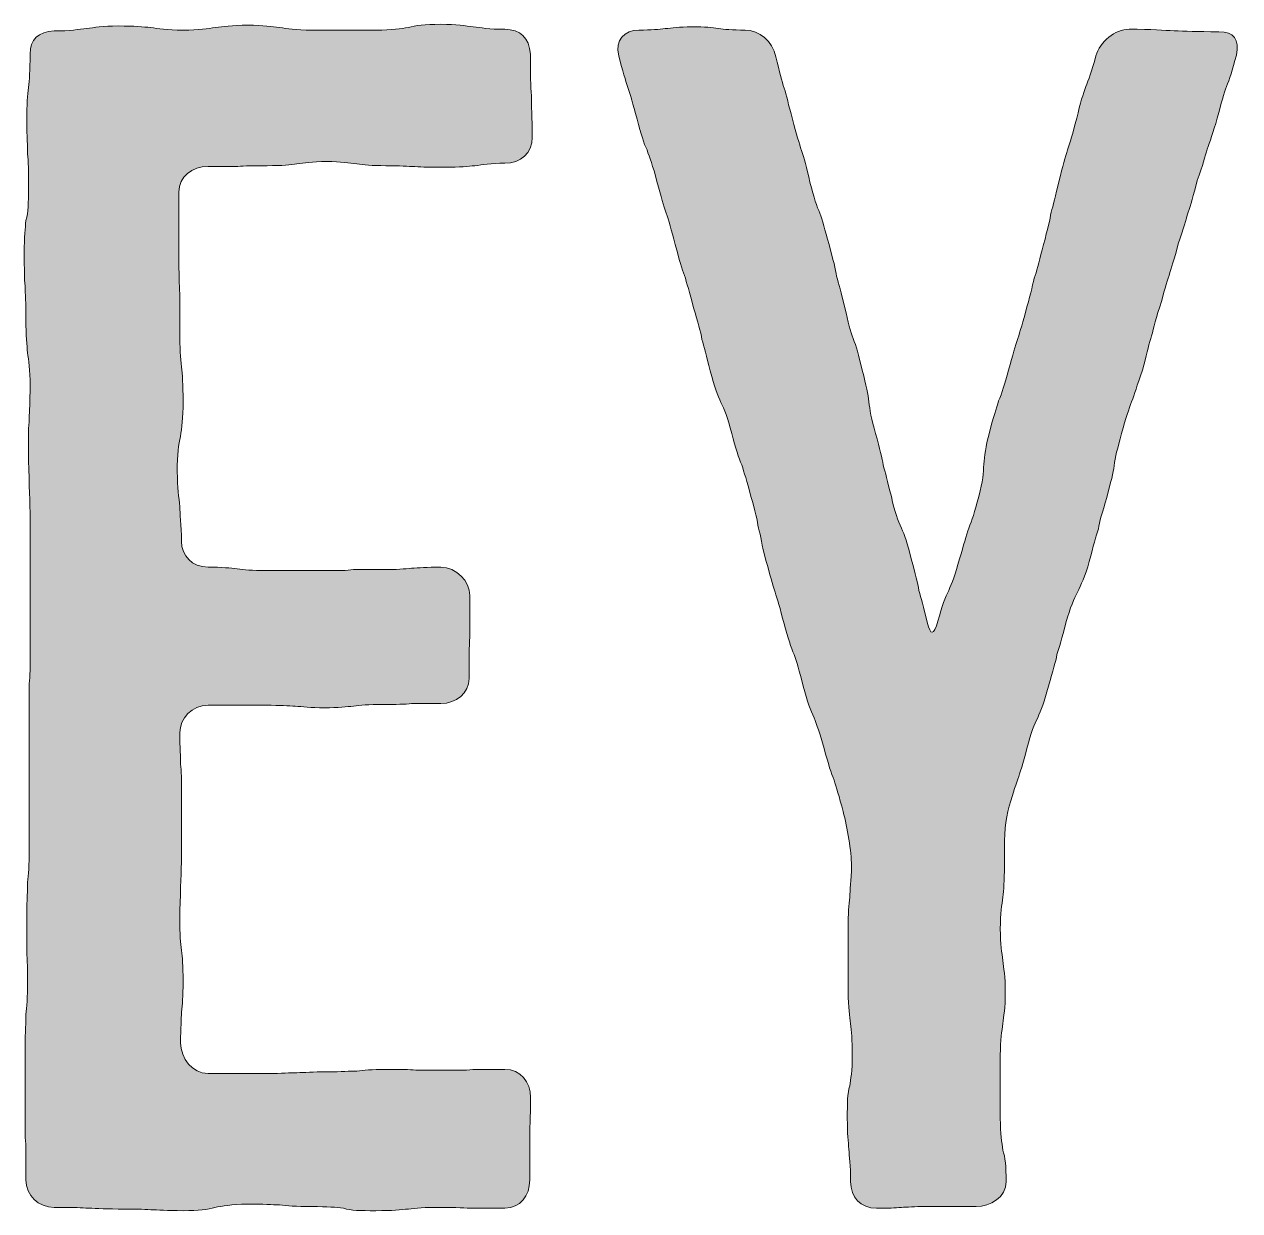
# Model space of a CAD drawing. Header units: inches. Extents: x 148 to 931, y -927 to -153.
# Drawn here: x 572 to 747.5, y -734.2 to -562.9 of the extents above; entities that cross this region are included whole.
import ezdxf

# ---------------------------------------------------------------- set-up
doc = ezdxf.new("R2010")
doc.units = ezdxf.units.IN
doc.header["$MEASUREMENT"] = 0
doc.layers.add('Layer 1', color=7, linetype='Continuous')

# ---------------------------------------------------------------- blocks, each defined once
blk = doc.blocks.new('block 3')
at = {"layer": 'Layer 1', "true_color": 0xffffff}
h = blk.add_hatch(color=7, dxfattribs=at)
h.dxf.hatch_style = 2
edge = h.paths.add_edge_path()
edge.add_spline(control_points=[(580.88, -733.85), (579.92, -733.73), (578.6, -733.73), (576.32, -733.73), (574.04, -733.73), (572.24, -732.05), (572.24, -729.77), (572.24, -729.77), (572.24, -725.09), (572.24, -725.09), (572.12, -723.77), (572.12, -722.69), (572.12, -720.29), (572.12, -720.29), (572.12, -715.49), (572.12, -715.49), (572.12, -715.49), (572.12, -710.69), (572.12, -710.69), (572.12, -708.29), (572.24, -706.97), (572.24, -705.89), (572.36, -704.81), (572.48, -703.49), (572.48, -701.09), (572.48, -698.68), (572.36, -697.61), (572.36, -696.28), (572.36, -696.28), (572.36, -691.6), (572.36, -691.6), (572.36, -689.2), (572.48, -687.88), (572.48, -686.8), (572.6, -685.72), (572.72, -684.4), (572.72, -682), (572.72, -682), (572.72, -677.2), (572.72, -677.2), (572.72, -677.2), (572.72, -672.4), (572.72, -672.4), (572.72, -672.4), (572.72, -667.6), (572.72, -667.6), (572.72, -667.6), (572.72, -662.92), (572.72, -662.92), (572.72, -662.92), (572.72, -658.12), (572.72, -658.12), (572.84, -657.04), (572.84, -655.72), (572.84, -653.32), (572.84, -653.32), (572.84, -648.52), (572.84, -648.52), (572.84, -648.52), (572.84, -643.72), (572.84, -643.72), (572.84, -643.72), (572.84, -639.04), (572.84, -639.04), (572.84, -639.04), (572.84, -634.23), (572.84, -634.23), (572.84, -631.83), (572.72, -630.51), (572.72, -629.43), (572.72, -628.35), (572.6, -627.03), (572.6, -624.63), (572.6, -622.23), (572.6, -621.15), (572.72, -619.83), (572.72, -618.75), (572.84, -617.55), (572.84, -615.15), (572.84, -612.75), (572.6, -611.43), (572.48, -610.35), (572.36, -609.27), (572.24, -607.95), (572.24, -605.55), (572.24, -603.15), (572.12, -601.83), (572.12, -600.75), (572, -599.67), (572, -598.35), (572, -595.95), (572, -593.55), (572.12, -592.35), (572.24, -591.27), (572.6, -589.95), (572.6, -588.87), (572.6, -586.46), (572.6, -584.06), (572.6, -582.74), (572.48, -581.66), (572.48, -580.58), (572.36, -579.26), (572.36, -576.86), (572.36, -574.46), (572.48, -573.14), (572.6, -572.06), (572.72, -570.98), (572.84, -569.66), (572.84, -567.26), (572.84, -565.1), (574.04, -564.02), (576.32, -563.9), (578.6, -563.9), (579.92, -563.66), (581, -563.54), (582.08, -563.42), (583.29, -563.18), (585.56, -563.18), (587.96, -563.18), (589.17, -563.3), (590.25, -563.42), (591.32, -563.54), (592.53, -563.78), (594.93, -563.78), (597.2, -563.78), (598.53, -563.54), (599.61, -563.42), (600.69, -563.3), (601.89, -563.06), (604.29, -563.06), (606.57, -563.06), (607.77, -563.3), (608.85, -563.42), (609.93, -563.54), (611.13, -563.78), (613.53, -563.78), (613.53, -563.78), (618.21, -563.78), (618.21, -563.78), (618.21, -563.78), (622.77, -563.78), (622.77, -563.78), (625.17, -563.78), (626.37, -563.54), (627.45, -563.42), (628.53, -563.06), (629.73, -562.94), (632.13, -562.94), (634.41, -562.94), (635.73, -563.18), (636.81, -563.3), (637.89, -563.42), (639.09, -563.66), (641.37, -563.66), (643.65, -563.66), (644.86, -564.86), (645.09, -567.26), (645.09, -570.26), (645.09, -571.82), (645.21, -573.26), (645.21, -574.7), (645.34, -576.26), (645.34, -579.26), (645.34, -581.54), (643.65, -582.99), (641.37, -582.99), (639.33, -582.99), (638.13, -583.23), (637.05, -583.35), (636.09, -583.47), (634.89, -583.58), (632.85, -583.58), (630.57, -583.58), (629.49, -583.58), (628.41, -583.47), (627.45, -583.47), (626.25, -583.35), (624.21, -583.35), (622.17, -583.35), (620.97, -583.23), (620.01, -583.1), (618.93, -582.99), (617.73, -582.74), (615.69, -582.74), (613.41, -582.74), (612.45, -582.99), (611.37, -583.1), (610.41, -583.23), (609.33, -583.35), (607.05, -583.35), (605.01, -583.35), (603.81, -583.35), (602.85, -583.47), (602.85, -583.47), (598.53, -583.47), (598.53, -583.47), (596.24, -583.47), (594.32, -584.91), (594.32, -587.19), (594.32, -587.19), (594.32, -592.23), (594.32, -592.23), (594.32, -592.23), (594.32, -597.27), (594.32, -597.27), (594.32, -599.67), (594.45, -600.99), (594.45, -602.31), (594.45, -602.31), (594.45, -607.35), (594.45, -607.35), (594.45, -609.75), (594.57, -611.07), (594.69, -612.39), (594.81, -613.47), (594.93, -614.91), (594.93, -617.43), (594.93, -619.83), (594.69, -621.15), (594.57, -622.47), (594.21, -623.55), (594.09, -624.99), (594.09, -627.51), (594.09, -629.91), (594.32, -631.23), (594.45, -632.55), (594.45, -633.63), (594.69, -635.08), (594.69, -637.6), (594.69, -639.63), (596.24, -641.31), (598.53, -641.31), (600.57, -641.31), (601.77, -641.44), (602.73, -641.56), (603.69, -641.67), (604.89, -641.8), (606.93, -641.8), (606.93, -641.8), (611.13, -641.8), (611.13, -641.8), (611.13, -641.8), (615.33, -641.8), (615.33, -641.8), (617.37, -641.8), (618.57, -641.8), (619.53, -641.67), (619.53, -641.67), (623.73, -641.67), (623.73, -641.67), (625.77, -641.67), (626.97, -641.56), (627.93, -641.44), (628.89, -641.44), (630.09, -641.31), (632.13, -641.31), (634.41, -641.31), (636.33, -643.36), (636.33, -645.4), (636.33, -645.4), (636.33, -651.4), (636.33, -651.4), (636.21, -652.84), (636.21, -654.4), (636.21, -657.4), (636.21, -659.44), (634.41, -661), (632.13, -661), (632.13, -661), (627.93, -661), (627.93, -661), (626.97, -661.12), (625.77, -661.12), (623.73, -661.12), (621.69, -661.12), (620.49, -661.24), (619.53, -661.36), (618.57, -661.48), (617.37, -661.6), (615.33, -661.6), (613.29, -661.6), (612.09, -661.48), (611.13, -661.36), (610.17, -661.36), (608.97, -661.24), (606.93, -661.24), (606.93, -661.24), (602.73, -661.24), (602.73, -661.24), (602.73, -661.24), (598.53, -661.24), (598.53, -661.24), (596.24, -661.24), (594.45, -663.16), (594.45, -665.2), (594.45, -667.48), (594.57, -668.68), (594.57, -669.76), (594.69, -670.72), (594.69, -671.92), (594.69, -674.2), (594.69, -674.2), (594.69, -678.64), (594.69, -678.64), (594.69, -678.64), (594.69, -683.2), (594.69, -683.2), (594.69, -685.48), (594.57, -686.56), (594.57, -687.64), (594.57, -688.72), (594.45, -689.81), (594.45, -692.08), (594.45, -694.36), (594.57, -695.57), (594.69, -696.65), (594.81, -697.61), (594.93, -698.8), (594.93, -701.09), (594.93, -703.37), (594.81, -704.45), (594.69, -705.53), (594.69, -706.6), (594.57, -707.69), (594.57, -709.97), (594.57, -712.25), (596.24, -714.41), (598.53, -714.41), (598.53, -714.41), (602.85, -714.41), (602.85, -714.41), (602.85, -714.41), (607.17, -714.41), (607.17, -714.41), (609.21, -714.41), (610.41, -714.29), (611.37, -714.29), (612.45, -714.29), (613.65, -714.17), (615.69, -714.17), (617.97, -714.17), (618.93, -714.05), (620.01, -714.05), (620.97, -713.93), (622.05, -713.81), (624.33, -713.81), (626.37, -713.81), (627.57, -713.81), (628.53, -713.93), (628.53, -713.93), (632.85, -713.93), (632.85, -713.93), (634.89, -713.93), (636.09, -713.93), (637.17, -713.81), (637.17, -713.81), (641.37, -713.81), (641.37, -713.81), (643.65, -713.81), (645.09, -715.61), (645.09, -717.89), (645.09, -720.89), (644.97, -722.45), (644.97, -723.89), (644.97, -723.89), (644.97, -729.77), (644.97, -729.77), (644.97, -732.05), (643.65, -733.85), (641.37, -733.85), (641.37, -733.85), (636.81, -733.85), (636.81, -733.85), (635.73, -733.85), (634.41, -733.73), (632.13, -733.73), (629.73, -733.73), (628.53, -733.85), (627.45, -733.97), (626.37, -734.09), (625.17, -734.21), (622.77, -734.21), (620.49, -734.21), (619.17, -734.21), (618.09, -733.85), (617.01, -733.73), (615.81, -733.61), (613.53, -733.61), (611.13, -733.61), (609.93, -733.49), (608.85, -733.37), (607.77, -733.37), (606.57, -733.25), (604.17, -733.25), (601.89, -733.25), (600.57, -733.61), (599.49, -733.73), (598.53, -734.09), (597.2, -734.21), (594.93, -734.21), (592.53, -734.21), (591.32, -734.09), (590.25, -734.09), (589.17, -733.97), (587.96, -733.97), (585.56, -733.97), (583.29, -733.97), (581.96, -733.85), (580.88, -733.85)], knot_values=[0, 0, 0, 0, 1, 1, 1, 2, 2, 2, 3, 3, 3, 4, 4, 4, 5, 5, 5, 6, 6, 6, 7, 7, 7, 8, 8, 8, 9, 9, 9, 10, 10, 10, 11, 11, 11, 12, 12, 12, 13, 13, 13, 14, 14, 14, 15, 15, 15, 16, 16, 16, 17, 17, 17, 18, 18, 18, 19, 19, 19, 20, 20, 20, 21, 21, 21, 22, 22, 22, 23, 23, 23, 24, 24, 24, 25, 25, 25, 26, 26, 26, 27, 27, 27, 28, 28, 28, 29, 29, 29, 30, 30, 30, 31, 31, 31, 32, 32, 32, 33, 33, 33, 34, 34, 34, 35, 35, 35, 36, 36, 36, 37, 37, 37, 38, 38, 38, 39, 39, 39, 40, 40, 40, 41, 41, 41, 42, 42, 42, 43, 43, 43, 44, 44, 44, 45, 45, 45, 46, 46, 46, 47, 47, 47, 48, 48, 48, 49, 49, 49, 50, 50, 50, 51, 51, 51, 52, 52, 52, 53, 53, 53, 54, 54, 54, 55, 55, 55, 56, 56, 56, 57, 57, 57, 58, 58, 58, 59, 59, 59, 60, 60, 60, 61, 61, 61, 62, 62, 62, 63, 63, 63, 64, 64, 64, 65, 65, 65, 66, 66, 66, 67, 67, 67, 68, 68, 68, 69, 69, 69, 70, 70, 70, 71, 71, 71, 72, 72, 72, 73, 73, 73, 74, 74, 74, 75, 75, 75, 76, 76, 76, 77, 77, 77, 78, 78, 78, 79, 79, 79, 80, 80, 80, 81, 81, 81, 82, 82, 82, 83, 83, 83, 84, 84, 84, 85, 85, 85, 86, 86, 86, 87, 87, 87, 88, 88, 88, 89, 89, 89, 90, 90, 90, 91, 91, 91, 92, 92, 92, 93, 93, 93, 94, 94, 94, 95, 95, 95, 96, 96, 96, 97, 97, 97, 98, 98, 98, 99, 99, 99, 100, 100, 100, 101, 101, 101, 102, 102, 102, 103, 103, 103, 104, 104, 104, 105, 105, 105, 106, 106, 106, 107, 107, 107, 108, 108, 108, 109, 109, 109, 110, 110, 110, 111, 111, 111, 112, 112, 112, 113, 113, 113, 114, 114, 114, 115, 115, 115, 116, 116, 116, 117, 117, 117, 118, 118, 118, 119, 119, 119, 120, 120, 120, 121, 121, 121, 122, 122, 122, 123, 123, 123, 124, 124, 124, 125, 125, 125, 126, 126, 126, 127, 127, 127, 128, 128, 128, 129, 129, 129, 130, 130, 130, 131, 131, 131, 132, 132, 132, 133, 133, 133, 134, 134, 134, 135, 135, 135, 136, 136, 136, 136], degree=3, periodic=1)
h = blk.add_hatch(color=7, dxfattribs=at)
h.dxf.hatch_style = 2
edge = h.paths.add_edge_path()
edge.add_spline(control_points=[(747, -567.38), (746.4, -569.66), (746.04, -570.86), (745.56, -571.94), (745.2, -572.9), (744.84, -574.22), (744.24, -576.51), (743.64, -578.55), (743.16, -579.99), (742.8, -580.95), (742.44, -582.02), (742.2, -583.23), (741.36, -585.5), (740.76, -587.79), (740.4, -588.99), (740.04, -590.07), (739.68, -591.15), (739.44, -592.35), (738.6, -594.63), (738, -596.91), (737.64, -598.11), (737.28, -599.19), (736.92, -600.27), (736.56, -601.47), (735.96, -603.75), (735.12, -606.03), (735, -607.23), (734.64, -608.31), (734.28, -609.39), (734.04, -610.83), (733.44, -612.87), (732.6, -615.15), (732.36, -616.35), (731.88, -617.43), (731.52, -618.51), (731.04, -619.71), (730.44, -621.99), (729.84, -624.27), (729.48, -625.35), (729.36, -626.67), (729.24, -627.75), (728.88, -628.95), (728.28, -631.23), (727.68, -633.51), (727.2, -634.71), (727.08, -635.79), (726.72, -636.87), (726.36, -638.19), (725.76, -640.48), (725.16, -642.76), (724.56, -643.84), (724.08, -644.92), (723.6, -645.88), (723, -647.07), (722.4, -649.36), (721.8, -651.64), (721.44, -652.84), (721.08, -653.92), (720.96, -655), (720.48, -656.2), (719.88, -658.48), (719.28, -660.76), (718.8, -661.96), (718.32, -663.04), (717.84, -664), (717.36, -665.2), (716.76, -667.48), (716.16, -669.76), (715.8, -670.96), (715.44, -671.92), (715.08, -673), (714.6, -674.32), (714, -676.6), (713.52, -678.52), (713.52, -681.16), (713.52, -683.44), (713.52, -683.44), (713.52, -684.4), (713.52, -684.4), (713.52, -686.68), (713.4, -687.88), (713.28, -688.96), (713.16, -690.04), (712.92, -691.24), (712.92, -693.52), (712.92, -695.8), (713.16, -697), (713.28, -698.09), (713.4, -699.17), (713.64, -700.37), (713.64, -702.64), (713.64, -705.05), (713.4, -706.13), (713.28, -707.21), (713.16, -708.29), (712.92, -709.49), (712.92, -711.77), (712.92, -711.77), (712.92, -716.33), (712.92, -716.33), (712.92, -716.33), (712.92, -720.89), (712.92, -720.89), (712.92, -723.17), (713.16, -724.37), (713.28, -725.45), (713.64, -726.53), (713.76, -727.73), (713.76, -730.01), (713.76, -732.29), (711.48, -733.61), (709.44, -733.61), (709.44, -733.61), (705.84, -733.61), (705.84, -733.61), (705.84, -733.61), (702.23, -733.61), (702.23, -733.61), (700.44, -733.61), (699.48, -733.73), (698.63, -733.73), (697.67, -733.85), (696.83, -733.85), (695.04, -733.85), (692.75, -733.85), (691.31, -732.29), (691.31, -730.01), (691.31, -727.61), (691.07, -726.41), (691.07, -725.33), (690.95, -724.25), (690.83, -723.17), (690.83, -720.89), (690.83, -718.61), (690.83, -717.29), (691.19, -716.21), (691.31, -715.25), (691.55, -714.05), (691.55, -711.77), (691.55, -709.49), (691.43, -708.29), (691.31, -707.21), (691.19, -706.13), (690.95, -704.93), (690.95, -702.64), (690.95, -702.64), (690.95, -698.09), (690.95, -698.09), (690.95, -698.09), (690.95, -693.52), (690.95, -693.52), (690.95, -691.24), (691.07, -690.04), (691.19, -688.96), (691.19, -687.88), (691.43, -686.68), (691.43, -684.4), (691.43, -682.36), (690.83, -678.88), (690.23, -676.6), (689.63, -674.32), (689.27, -673.12), (688.91, -672.04), (688.55, -671.08), (688.07, -669.76), (687.47, -667.48), (686.87, -665.2), (686.39, -664.12), (686.03, -663.04), (685.55, -661.96), (685.07, -660.76), (684.47, -658.48), (683.87, -656.2), (683.51, -655), (683.15, -653.92), (682.67, -652.96), (682.31, -651.52), (681.71, -649.48), (681.11, -647.2), (680.75, -645.88), (680.39, -644.92), (680.03, -643.84), (679.67, -642.4), (679.07, -640.35), (678.47, -638.08), (678.35, -636.75), (677.99, -635.67), (677.87, -634.59), (677.51, -633.16), (676.91, -631.11), (676.31, -628.83), (675.95, -627.63), (675.59, -626.55), (675.11, -625.47), (674.75, -624.27), (674.15, -621.99), (673.55, -619.71), (673.07, -618.51), (672.59, -617.55), (672.11, -616.47), (671.63, -615.27), (671.03, -612.99), (670.43, -610.71), (670.19, -609.51), (669.83, -608.43), (669.71, -607.35), (669.23, -605.91), (668.63, -603.87), (668.03, -601.59), (667.67, -600.27), (667.31, -599.19), (666.95, -598.23), (666.59, -597.03), (665.99, -594.75), (665.39, -592.47), (665.03, -591.27), (664.67, -590.19), (664.31, -589.11), (663.95, -587.91), (663.35, -585.62), (662.75, -583.35), (662.27, -582.14), (661.91, -581.06), (661.43, -580.1), (661.07, -578.9), (660.47, -576.62), (659.87, -574.34), (659.51, -573.14), (659.15, -572.06), (658.79, -570.98), (658.43, -569.78), (657.83, -567.5), (657.23, -565.22), (658.67, -563.78), (660.71, -563.78), (662.63, -563.78), (663.59, -563.66), (664.55, -563.54), (665.51, -563.54), (666.47, -563.3), (668.39, -563.3), (670.31, -563.3), (671.27, -563.42), (672.23, -563.54), (673.07, -563.66), (674.15, -563.78), (676.07, -563.78), (678.11, -563.78), (680.03, -565.34), (680.51, -567.62), (681.11, -569.9), (681.35, -571.1), (681.71, -572.18), (682.07, -573.14), (682.31, -574.59), (682.91, -576.62), (683.51, -578.9), (683.87, -580.1), (684.23, -581.18), (684.59, -582.27), (684.95, -583.47), (685.43, -585.75), (686.03, -588.03), (686.39, -589.23), (686.87, -590.19), (687.23, -591.27), (687.59, -592.47), (688.19, -594.75), (688.79, -597.03), (689.15, -598.23), (689.27, -599.31), (689.63, -600.39), (689.87, -601.59), (690.47, -603.87), (690.95, -605.91), (691.31, -607.35), (691.67, -608.31), (692.15, -609.39), (692.39, -610.59), (692.99, -612.87), (693.59, -615.15), (693.83, -616.35), (693.95, -617.43), (694.07, -618.51), (694.31, -619.95), (694.91, -621.99), (695.51, -624.27), (695.87, -625.59), (696, -626.55), (696.35, -627.63), (696.59, -628.83), (697.19, -631.11), (697.67, -633.39), (698.15, -634.59), (698.63, -635.67), (699.11, -636.64), (699.48, -637.83), (700.07, -640.11), (700.67, -642.4), (701.03, -643.59), (701.15, -644.68), (701.51, -645.76), (701.76, -646.96), (702.36, -649.24), (702.84, -651.28), (703.32, -651.16), (703.92, -649.12), (704.51, -646.84), (704.99, -645.64), (705.47, -644.68), (705.95, -643.59), (706.43, -642.4), (707.03, -640.11), (707.64, -638.08), (707.99, -636.75), (708.36, -635.67), (708.84, -634.59), (709.2, -633.39), (709.8, -631.11), (710.4, -628.83), (710.52, -627.75), (710.52, -626.43), (710.64, -625.35), (710.76, -623.91), (711.36, -621.87), (711.96, -619.59), (712.32, -618.39), (712.68, -617.31), (713.16, -616.23), (713.52, -614.91), (714.12, -612.87), (714.72, -610.59), (715.08, -609.39), (715.44, -608.31), (715.8, -607.23), (716.16, -606.03), (716.76, -603.75), (717.36, -601.71), (717.6, -600.27), (717.96, -599.19), (718.32, -598.23), (718.56, -596.79), (719.16, -594.75), (719.76, -592.47), (720.12, -591.15), (720.24, -590.07), (720.6, -589.11), (720.84, -587.79), (721.44, -585.5), (721.92, -583.47), (722.28, -582.02), (722.64, -581.06), (723, -579.99), (723.36, -578.78), (723.96, -576.51), (724.44, -574.22), (724.92, -573.02), (725.28, -571.94), (725.64, -570.98), (726.12, -569.78), (726.72, -567.5), (727.32, -565.46), (729.48, -563.66), (731.52, -563.66), (734.88, -563.66), (736.56, -563.78), (738, -563.9), (739.56, -563.9), (741.24, -564.02), (744.48, -564.02), (746.64, -564.02), (747.48, -565.1), (747, -567.38)], knot_values=[0, 0, 0, 0, 1, 1, 1, 2, 2, 2, 3, 3, 3, 4, 4, 4, 5, 5, 5, 6, 6, 6, 7, 7, 7, 8, 8, 8, 9, 9, 9, 10, 10, 10, 11, 11, 11, 12, 12, 12, 13, 13, 13, 14, 14, 14, 15, 15, 15, 16, 16, 16, 17, 17, 17, 18, 18, 18, 19, 19, 19, 20, 20, 20, 21, 21, 21, 22, 22, 22, 23, 23, 23, 24, 24, 24, 25, 25, 25, 26, 26, 26, 27, 27, 27, 28, 28, 28, 29, 29, 29, 30, 30, 30, 31, 31, 31, 32, 32, 32, 33, 33, 33, 34, 34, 34, 35, 35, 35, 36, 36, 36, 37, 37, 37, 38, 38, 38, 39, 39, 39, 40, 40, 40, 41, 41, 41, 42, 42, 42, 43, 43, 43, 44, 44, 44, 45, 45, 45, 46, 46, 46, 47, 47, 47, 48, 48, 48, 49, 49, 49, 50, 50, 50, 51, 51, 51, 52, 52, 52, 53, 53, 53, 54, 54, 54, 55, 55, 55, 56, 56, 56, 57, 57, 57, 58, 58, 58, 59, 59, 59, 60, 60, 60, 61, 61, 61, 62, 62, 62, 63, 63, 63, 64, 64, 64, 65, 65, 65, 66, 66, 66, 67, 67, 67, 68, 68, 68, 69, 69, 69, 70, 70, 70, 71, 71, 71, 72, 72, 72, 73, 73, 73, 74, 74, 74, 75, 75, 75, 76, 76, 76, 77, 77, 77, 78, 78, 78, 79, 79, 79, 80, 80, 80, 81, 81, 81, 82, 82, 82, 83, 83, 83, 84, 84, 84, 85, 85, 85, 86, 86, 86, 87, 87, 87, 88, 88, 88, 89, 89, 89, 90, 90, 90, 91, 91, 91, 92, 92, 92, 93, 93, 93, 94, 94, 94, 95, 95, 95, 96, 96, 96, 97, 97, 97, 98, 98, 98, 99, 99, 99, 100, 100, 100, 101, 101, 101, 102, 102, 102, 103, 103, 103, 104, 104, 104, 105, 105, 105, 106, 106, 106, 107, 107, 107, 108, 108, 108, 109, 109, 109, 110, 110, 110, 111, 111, 111, 112, 112, 112, 113, 113, 113, 114, 114, 114, 115, 115, 115, 116, 116, 116, 117, 117, 117, 118, 118, 118, 119, 119, 119, 120, 120, 120, 121, 121, 121, 122, 122, 122, 123, 123, 123, 124, 124, 124, 124], degree=3, periodic=1)
at = {"layer": 'Layer 1', "lineweight": 0}
for points, knots in [([(580.88, -733.85), (579.92, -733.73), (578.6, -733.73), (576.32, -733.73), (574.04, -733.73), (572.24, -732.05), (572.24, -729.77), (572.24, -729.77), (572.24, -725.09), (572.24, -725.09), (572.12, -723.77), (572.12, -722.69), (572.12, -720.29), (572.12, -720.29), (572.12, -715.49), (572.12, -715.49), (572.12, -715.49), (572.12, -710.69), (572.12, -710.69), (572.12, -708.29), (572.24, -706.97), (572.24, -705.89), (572.36, -704.81), (572.48, -703.49), (572.48, -701.09), (572.48, -698.68), (572.36, -697.61), (572.36, -696.28), (572.36, -696.28), (572.36, -691.6), (572.36, -691.6), (572.36, -689.2), (572.48, -687.88), (572.48, -686.8), (572.6, -685.72), (572.72, -684.4), (572.72, -682), (572.72, -682), (572.72, -677.2), (572.72, -677.2), (572.72, -677.2), (572.72, -672.4), (572.72, -672.4), (572.72, -672.4), (572.72, -667.6), (572.72, -667.6), (572.72, -667.6), (572.72, -662.92), (572.72, -662.92), (572.72, -662.92), (572.72, -658.12), (572.72, -658.12), (572.84, -657.04), (572.84, -655.72), (572.84, -653.32), (572.84, -653.32), (572.84, -648.52), (572.84, -648.52), (572.84, -648.52), (572.84, -643.72), (572.84, -643.72), (572.84, -643.72), (572.84, -639.04), (572.84, -639.04), (572.84, -639.04), (572.84, -634.23), (572.84, -634.23), (572.84, -631.83), (572.72, -630.51), (572.72, -629.43), (572.72, -628.35), (572.6, -627.03), (572.6, -624.63), (572.6, -622.23), (572.6, -621.15), (572.72, -619.83), (572.72, -618.75), (572.84, -617.55), (572.84, -615.15), (572.84, -612.75), (572.6, -611.43), (572.48, -610.35), (572.36, -609.27), (572.24, -607.95), (572.24, -605.55), (572.24, -603.15), (572.12, -601.83), (572.12, -600.75), (572, -599.67), (572, -598.35), (572, -595.95), (572, -593.55), (572.12, -592.35), (572.24, -591.27), (572.6, -589.95), (572.6, -588.87), (572.6, -586.46), (572.6, -584.06), (572.6, -582.74), (572.48, -581.66), (572.48, -580.58), (572.36, -579.26), (572.36, -576.86), (572.36, -574.46), (572.48, -573.14), (572.6, -572.06), (572.72, -570.98), (572.84, -569.66), (572.84, -567.26), (572.84, -565.1), (574.04, -564.02), (576.32, -563.9), (578.6, -563.9), (579.92, -563.66), (581, -563.54), (582.08, -563.42), (583.29, -563.18), (585.56, -563.18), (587.96, -563.18), (589.17, -563.3), (590.25, -563.42), (591.32, -563.54), (592.53, -563.78), (594.93, -563.78), (597.2, -563.78), (598.53, -563.54), (599.61, -563.42), (600.69, -563.3), (601.89, -563.06), (604.29, -563.06), (606.57, -563.06), (607.77, -563.3), (608.85, -563.42), (609.93, -563.54), (611.13, -563.78), (613.53, -563.78), (613.53, -563.78), (618.21, -563.78), (618.21, -563.78), (618.21, -563.78), (622.77, -563.78), (622.77, -563.78), (625.17, -563.78), (626.37, -563.54), (627.45, -563.42), (628.53, -563.06), (629.73, -562.94), (632.13, -562.94), (634.41, -562.94), (635.73, -563.18), (636.81, -563.3), (637.89, -563.42), (639.09, -563.66), (641.37, -563.66), (643.65, -563.66), (644.86, -564.86), (645.09, -567.26), (645.09, -570.26), (645.09, -571.82), (645.21, -573.26), (645.21, -574.7), (645.34, -576.26), (645.34, -579.26), (645.34, -581.54), (643.65, -582.99), (641.37, -582.99), (639.33, -582.99), (638.13, -583.23), (637.05, -583.35), (636.09, -583.47), (634.89, -583.58), (632.85, -583.58), (630.57, -583.58), (629.49, -583.58), (628.41, -583.47), (627.45, -583.47), (626.25, -583.35), (624.21, -583.35), (622.17, -583.35), (620.97, -583.23), (620.01, -583.1), (618.93, -582.99), (617.73, -582.74), (615.69, -582.74), (613.41, -582.74), (612.45, -582.99), (611.37, -583.1), (610.41, -583.23), (609.33, -583.35), (607.05, -583.35), (605.01, -583.35), (603.81, -583.35), (602.85, -583.47), (602.85, -583.47), (598.53, -583.47), (598.53, -583.47), (596.24, -583.47), (594.32, -584.91), (594.32, -587.19), (594.32, -587.19), (594.32, -592.23), (594.32, -592.23), (594.32, -592.23), (594.32, -597.27), (594.32, -597.27), (594.32, -599.67), (594.45, -600.99), (594.45, -602.31), (594.45, -602.31), (594.45, -607.35), (594.45, -607.35), (594.45, -609.75), (594.57, -611.07), (594.69, -612.39), (594.81, -613.47), (594.93, -614.91), (594.93, -617.43), (594.93, -619.83), (594.69, -621.15), (594.57, -622.47), (594.21, -623.55), (594.09, -624.99), (594.09, -627.51), (594.09, -629.91), (594.32, -631.23), (594.45, -632.55), (594.45, -633.63), (594.69, -635.08), (594.69, -637.6), (594.69, -639.63), (596.24, -641.31), (598.53, -641.31), (600.57, -641.31), (601.77, -641.44), (602.73, -641.56), (603.69, -641.67), (604.89, -641.8), (606.93, -641.8), (606.93, -641.8), (611.13, -641.8), (611.13, -641.8), (611.13, -641.8), (615.33, -641.8), (615.33, -641.8), (617.37, -641.8), (618.57, -641.8), (619.53, -641.67), (619.53, -641.67), (623.73, -641.67), (623.73, -641.67), (625.77, -641.67), (626.97, -641.56), (627.93, -641.44), (628.89, -641.44), (630.09, -641.31), (632.13, -641.31), (634.41, -641.31), (636.33, -643.36), (636.33, -645.4), (636.33, -645.4), (636.33, -651.4), (636.33, -651.4), (636.21, -652.84), (636.21, -654.4), (636.21, -657.4), (636.21, -659.44), (634.41, -661), (632.13, -661), (632.13, -661), (627.93, -661), (627.93, -661), (626.97, -661.12), (625.77, -661.12), (623.73, -661.12), (621.69, -661.12), (620.49, -661.24), (619.53, -661.36), (618.57, -661.48), (617.37, -661.6), (615.33, -661.6), (613.29, -661.6), (612.09, -661.48), (611.13, -661.36), (610.17, -661.36), (608.97, -661.24), (606.93, -661.24), (606.93, -661.24), (602.73, -661.24), (602.73, -661.24), (602.73, -661.24), (598.53, -661.24), (598.53, -661.24), (596.24, -661.24), (594.45, -663.16), (594.45, -665.2), (594.45, -667.48), (594.57, -668.68), (594.57, -669.76), (594.69, -670.72), (594.69, -671.92), (594.69, -674.2), (594.69, -674.2), (594.69, -678.64), (594.69, -678.64), (594.69, -678.64), (594.69, -683.2), (594.69, -683.2), (594.69, -685.48), (594.57, -686.56), (594.57, -687.64), (594.57, -688.72), (594.45, -689.81), (594.45, -692.08), (594.45, -694.36), (594.57, -695.57), (594.69, -696.65), (594.81, -697.61), (594.93, -698.8), (594.93, -701.09), (594.93, -703.37), (594.81, -704.45), (594.69, -705.53), (594.69, -706.6), (594.57, -707.69), (594.57, -709.97), (594.57, -712.25), (596.24, -714.41), (598.53, -714.41), (598.53, -714.41), (602.85, -714.41), (602.85, -714.41), (602.85, -714.41), (607.17, -714.41), (607.17, -714.41), (609.21, -714.41), (610.41, -714.29), (611.37, -714.29), (612.45, -714.29), (613.65, -714.17), (615.69, -714.17), (617.97, -714.17), (618.93, -714.05), (620.01, -714.05), (620.97, -713.93), (622.05, -713.81), (624.33, -713.81), (626.37, -713.81), (627.57, -713.81), (628.53, -713.93), (628.53, -713.93), (632.85, -713.93), (632.85, -713.93), (634.89, -713.93), (636.09, -713.93), (637.17, -713.81), (637.17, -713.81), (641.37, -713.81), (641.37, -713.81), (643.65, -713.81), (645.09, -715.61), (645.09, -717.89), (645.09, -720.89), (644.97, -722.45), (644.97, -723.89), (644.97, -723.89), (644.97, -729.77), (644.97, -729.77), (644.97, -732.05), (643.65, -733.85), (641.37, -733.85), (641.37, -733.85), (636.81, -733.85), (636.81, -733.85), (635.73, -733.85), (634.41, -733.73), (632.13, -733.73), (629.73, -733.73), (628.53, -733.85), (627.45, -733.97), (626.37, -734.09), (625.17, -734.21), (622.77, -734.21), (620.49, -734.21), (619.17, -734.21), (618.09, -733.85), (617.01, -733.73), (615.81, -733.61), (613.53, -733.61), (611.13, -733.61), (609.93, -733.49), (608.85, -733.37), (607.77, -733.37), (606.57, -733.25), (604.17, -733.25), (601.89, -733.25), (600.57, -733.61), (599.49, -733.73), (598.53, -734.09), (597.2, -734.21), (594.93, -734.21), (592.53, -734.21), (591.32, -734.09), (590.25, -734.09), (589.17, -733.97), (587.96, -733.97), (585.56, -733.97), (583.29, -733.97), (581.96, -733.85), (580.88, -733.85)], [0, 0, 0, 0, 1, 1, 1, 2, 2, 2, 3, 3, 3, 4, 4, 4, 5, 5, 5, 6, 6, 6, 7, 7, 7, 8, 8, 8, 9, 9, 9, 10, 10, 10, 11, 11, 11, 12, 12, 12, 13, 13, 13, 14, 14, 14, 15, 15, 15, 16, 16, 16, 17, 17, 17, 18, 18, 18, 19, 19, 19, 20, 20, 20, 21, 21, 21, 22, 22, 22, 23, 23, 23, 24, 24, 24, 25, 25, 25, 26, 26, 26, 27, 27, 27, 28, 28, 28, 29, 29, 29, 30, 30, 30, 31, 31, 31, 32, 32, 32, 33, 33, 33, 34, 34, 34, 35, 35, 35, 36, 36, 36, 37, 37, 37, 38, 38, 38, 39, 39, 39, 40, 40, 40, 41, 41, 41, 42, 42, 42, 43, 43, 43, 44, 44, 44, 45, 45, 45, 46, 46, 46, 47, 47, 47, 48, 48, 48, 49, 49, 49, 50, 50, 50, 51, 51, 51, 52, 52, 52, 53, 53, 53, 54, 54, 54, 55, 55, 55, 56, 56, 56, 57, 57, 57, 58, 58, 58, 59, 59, 59, 60, 60, 60, 61, 61, 61, 62, 62, 62, 63, 63, 63, 64, 64, 64, 65, 65, 65, 66, 66, 66, 67, 67, 67, 68, 68, 68, 69, 69, 69, 70, 70, 70, 71, 71, 71, 72, 72, 72, 73, 73, 73, 74, 74, 74, 75, 75, 75, 76, 76, 76, 77, 77, 77, 78, 78, 78, 79, 79, 79, 80, 80, 80, 81, 81, 81, 82, 82, 82, 83, 83, 83, 84, 84, 84, 85, 85, 85, 86, 86, 86, 87, 87, 87, 88, 88, 88, 89, 89, 89, 90, 90, 90, 91, 91, 91, 92, 92, 92, 93, 93, 93, 94, 94, 94, 95, 95, 95, 96, 96, 96, 97, 97, 97, 98, 98, 98, 99, 99, 99, 100, 100, 100, 101, 101, 101, 102, 102, 102, 103, 103, 103, 104, 104, 104, 105, 105, 105, 106, 106, 106, 107, 107, 107, 108, 108, 108, 109, 109, 109, 110, 110, 110, 111, 111, 111, 112, 112, 112, 113, 113, 113, 114, 114, 114, 115, 115, 115, 116, 116, 116, 117, 117, 117, 118, 118, 118, 119, 119, 119, 120, 120, 120, 121, 121, 121, 122, 122, 122, 123, 123, 123, 124, 124, 124, 125, 125, 125, 126, 126, 126, 127, 127, 127, 128, 128, 128, 129, 129, 129, 130, 130, 130, 131, 131, 131, 132, 132, 132, 133, 133, 133, 134, 134, 134, 135, 135, 135, 136, 136, 136, 136]), ([(747, -567.38), (746.4, -569.66), (746.04, -570.86), (745.56, -571.94), (745.2, -572.9), (744.84, -574.22), (744.24, -576.51), (743.64, -578.55), (743.16, -579.99), (742.8, -580.95), (742.44, -582.02), (742.2, -583.23), (741.36, -585.5), (740.76, -587.79), (740.4, -588.99), (740.04, -590.07), (739.68, -591.15), (739.44, -592.35), (738.6, -594.63), (738, -596.91), (737.64, -598.11), (737.28, -599.19), (736.92, -600.27), (736.56, -601.47), (735.96, -603.75), (735.12, -606.03), (735, -607.23), (734.64, -608.31), (734.28, -609.39), (734.04, -610.83), (733.44, -612.87), (732.6, -615.15), (732.36, -616.35), (731.88, -617.43), (731.52, -618.51), (731.04, -619.71), (730.44, -621.99), (729.84, -624.27), (729.48, -625.35), (729.36, -626.67), (729.24, -627.75), (728.88, -628.95), (728.28, -631.23), (727.68, -633.51), (727.2, -634.71), (727.08, -635.79), (726.72, -636.87), (726.36, -638.19), (725.76, -640.48), (725.16, -642.76), (724.56, -643.84), (724.08, -644.92), (723.6, -645.88), (723, -647.07), (722.4, -649.36), (721.8, -651.64), (721.44, -652.84), (721.08, -653.92), (720.96, -655), (720.48, -656.2), (719.88, -658.48), (719.28, -660.76), (718.8, -661.96), (718.32, -663.04), (717.84, -664), (717.36, -665.2), (716.76, -667.48), (716.16, -669.76), (715.8, -670.96), (715.44, -671.92), (715.08, -673), (714.6, -674.32), (714, -676.6), (713.52, -678.52), (713.52, -681.16), (713.52, -683.44), (713.52, -683.44), (713.52, -684.4), (713.52, -684.4), (713.52, -686.68), (713.4, -687.88), (713.28, -688.96), (713.16, -690.04), (712.92, -691.24), (712.92, -693.52), (712.92, -695.8), (713.16, -697), (713.28, -698.09), (713.4, -699.17), (713.64, -700.37), (713.64, -702.64), (713.64, -705.05), (713.4, -706.13), (713.28, -707.21), (713.16, -708.29), (712.92, -709.49), (712.92, -711.77), (712.92, -711.77), (712.92, -716.33), (712.92, -716.33), (712.92, -716.33), (712.92, -720.89), (712.92, -720.89), (712.92, -723.17), (713.16, -724.37), (713.28, -725.45), (713.64, -726.53), (713.76, -727.73), (713.76, -730.01), (713.76, -732.29), (711.48, -733.61), (709.44, -733.61), (709.44, -733.61), (705.84, -733.61), (705.84, -733.61), (705.84, -733.61), (702.23, -733.61), (702.23, -733.61), (700.44, -733.61), (699.48, -733.73), (698.63, -733.73), (697.67, -733.85), (696.83, -733.85), (695.04, -733.85), (692.75, -733.85), (691.31, -732.29), (691.31, -730.01), (691.31, -727.61), (691.07, -726.41), (691.07, -725.33), (690.95, -724.25), (690.83, -723.17), (690.83, -720.89), (690.83, -718.61), (690.83, -717.29), (691.19, -716.21), (691.31, -715.25), (691.55, -714.05), (691.55, -711.77), (691.55, -709.49), (691.43, -708.29), (691.31, -707.21), (691.19, -706.13), (690.95, -704.93), (690.95, -702.64), (690.95, -702.64), (690.95, -698.09), (690.95, -698.09), (690.95, -698.09), (690.95, -693.52), (690.95, -693.52), (690.95, -691.24), (691.07, -690.04), (691.19, -688.96), (691.19, -687.88), (691.43, -686.68), (691.43, -684.4), (691.43, -682.36), (690.83, -678.88), (690.23, -676.6), (689.63, -674.32), (689.27, -673.12), (688.91, -672.04), (688.55, -671.08), (688.07, -669.76), (687.47, -667.48), (686.87, -665.2), (686.39, -664.12), (686.03, -663.04), (685.55, -661.96), (685.07, -660.76), (684.47, -658.48), (683.87, -656.2), (683.51, -655), (683.15, -653.92), (682.67, -652.96), (682.31, -651.52), (681.71, -649.48), (681.11, -647.2), (680.75, -645.88), (680.39, -644.92), (680.03, -643.84), (679.67, -642.4), (679.07, -640.35), (678.47, -638.08), (678.35, -636.75), (677.99, -635.67), (677.87, -634.59), (677.51, -633.16), (676.91, -631.11), (676.31, -628.83), (675.95, -627.63), (675.59, -626.55), (675.11, -625.47), (674.75, -624.27), (674.15, -621.99), (673.55, -619.71), (673.07, -618.51), (672.59, -617.55), (672.11, -616.47), (671.63, -615.27), (671.03, -612.99), (670.43, -610.71), (670.19, -609.51), (669.83, -608.43), (669.71, -607.35), (669.23, -605.91), (668.63, -603.87), (668.03, -601.59), (667.67, -600.27), (667.31, -599.19), (666.95, -598.23), (666.59, -597.03), (665.99, -594.75), (665.39, -592.47), (665.03, -591.27), (664.67, -590.19), (664.31, -589.11), (663.95, -587.91), (663.35, -585.62), (662.75, -583.35), (662.27, -582.14), (661.91, -581.06), (661.43, -580.1), (661.07, -578.9), (660.47, -576.62), (659.87, -574.34), (659.51, -573.14), (659.15, -572.06), (658.79, -570.98), (658.43, -569.78), (657.83, -567.5), (657.23, -565.22), (658.67, -563.78), (660.71, -563.78), (662.63, -563.78), (663.59, -563.66), (664.55, -563.54), (665.51, -563.54), (666.47, -563.3), (668.39, -563.3), (670.31, -563.3), (671.27, -563.42), (672.23, -563.54), (673.07, -563.66), (674.15, -563.78), (676.07, -563.78), (678.11, -563.78), (680.03, -565.34), (680.51, -567.62), (681.11, -569.9), (681.35, -571.1), (681.71, -572.18), (682.07, -573.14), (682.31, -574.59), (682.91, -576.62), (683.51, -578.9), (683.87, -580.1), (684.23, -581.18), (684.59, -582.27), (684.95, -583.47), (685.43, -585.75), (686.03, -588.03), (686.39, -589.23), (686.87, -590.19), (687.23, -591.27), (687.59, -592.47), (688.19, -594.75), (688.79, -597.03), (689.15, -598.23), (689.27, -599.31), (689.63, -600.39), (689.87, -601.59), (690.47, -603.87), (690.95, -605.91), (691.31, -607.35), (691.67, -608.31), (692.15, -609.39), (692.39, -610.59), (692.99, -612.87), (693.59, -615.15), (693.83, -616.35), (693.95, -617.43), (694.07, -618.51), (694.31, -619.95), (694.91, -621.99), (695.51, -624.27), (695.87, -625.59), (696, -626.55), (696.35, -627.63), (696.59, -628.83), (697.19, -631.11), (697.67, -633.39), (698.15, -634.59), (698.63, -635.67), (699.11, -636.64), (699.48, -637.83), (700.07, -640.11), (700.67, -642.4), (701.03, -643.59), (701.15, -644.68), (701.51, -645.76), (701.76, -646.96), (702.36, -649.24), (702.84, -651.28), (703.32, -651.16), (703.92, -649.12), (704.51, -646.84), (704.99, -645.64), (705.47, -644.68), (705.95, -643.59), (706.43, -642.4), (707.03, -640.11), (707.64, -638.08), (707.99, -636.75), (708.36, -635.67), (708.84, -634.59), (709.2, -633.39), (709.8, -631.11), (710.4, -628.83), (710.52, -627.75), (710.52, -626.43), (710.64, -625.35), (710.76, -623.91), (711.36, -621.87), (711.96, -619.59), (712.32, -618.39), (712.68, -617.31), (713.16, -616.23), (713.52, -614.91), (714.12, -612.87), (714.72, -610.59), (715.08, -609.39), (715.44, -608.31), (715.8, -607.23), (716.16, -606.03), (716.76, -603.75), (717.36, -601.71), (717.6, -600.27), (717.96, -599.19), (718.32, -598.23), (718.56, -596.79), (719.16, -594.75), (719.76, -592.47), (720.12, -591.15), (720.24, -590.07), (720.6, -589.11), (720.84, -587.79), (721.44, -585.5), (721.92, -583.47), (722.28, -582.02), (722.64, -581.06), (723, -579.99), (723.36, -578.78), (723.96, -576.51), (724.44, -574.22), (724.92, -573.02), (725.28, -571.94), (725.64, -570.98), (726.12, -569.78), (726.72, -567.5), (727.32, -565.46), (729.48, -563.66), (731.52, -563.66), (734.88, -563.66), (736.56, -563.78), (738, -563.9), (739.56, -563.9), (741.24, -564.02), (744.48, -564.02), (746.64, -564.02), (747.48, -565.1), (747, -567.38)], [0, 0, 0, 0, 1, 1, 1, 2, 2, 2, 3, 3, 3, 4, 4, 4, 5, 5, 5, 6, 6, 6, 7, 7, 7, 8, 8, 8, 9, 9, 9, 10, 10, 10, 11, 11, 11, 12, 12, 12, 13, 13, 13, 14, 14, 14, 15, 15, 15, 16, 16, 16, 17, 17, 17, 18, 18, 18, 19, 19, 19, 20, 20, 20, 21, 21, 21, 22, 22, 22, 23, 23, 23, 24, 24, 24, 25, 25, 25, 26, 26, 26, 27, 27, 27, 28, 28, 28, 29, 29, 29, 30, 30, 30, 31, 31, 31, 32, 32, 32, 33, 33, 33, 34, 34, 34, 35, 35, 35, 36, 36, 36, 37, 37, 37, 38, 38, 38, 39, 39, 39, 40, 40, 40, 41, 41, 41, 42, 42, 42, 43, 43, 43, 44, 44, 44, 45, 45, 45, 46, 46, 46, 47, 47, 47, 48, 48, 48, 49, 49, 49, 50, 50, 50, 51, 51, 51, 52, 52, 52, 53, 53, 53, 54, 54, 54, 55, 55, 55, 56, 56, 56, 57, 57, 57, 58, 58, 58, 59, 59, 59, 60, 60, 60, 61, 61, 61, 62, 62, 62, 63, 63, 63, 64, 64, 64, 65, 65, 65, 66, 66, 66, 67, 67, 67, 68, 68, 68, 69, 69, 69, 70, 70, 70, 71, 71, 71, 72, 72, 72, 73, 73, 73, 74, 74, 74, 75, 75, 75, 76, 76, 76, 77, 77, 77, 78, 78, 78, 79, 79, 79, 80, 80, 80, 81, 81, 81, 82, 82, 82, 83, 83, 83, 84, 84, 84, 85, 85, 85, 86, 86, 86, 87, 87, 87, 88, 88, 88, 89, 89, 89, 90, 90, 90, 91, 91, 91, 92, 92, 92, 93, 93, 93, 94, 94, 94, 95, 95, 95, 96, 96, 96, 97, 97, 97, 98, 98, 98, 99, 99, 99, 100, 100, 100, 101, 101, 101, 102, 102, 102, 103, 103, 103, 104, 104, 104, 105, 105, 105, 106, 106, 106, 107, 107, 107, 108, 108, 108, 109, 109, 109, 110, 110, 110, 111, 111, 111, 112, 112, 112, 113, 113, 113, 114, 114, 114, 115, 115, 115, 116, 116, 116, 117, 117, 117, 118, 118, 118, 119, 119, 119, 120, 120, 120, 121, 121, 121, 122, 122, 122, 123, 123, 123, 124, 124, 124, 124])]:
    blk.add_open_spline(points, degree=3, knots=knots, dxfattribs=at)
blk = doc.blocks.new('block 2')
at = {"layer": 'Layer 1'}
blk.add_blockref('block 3', (0, 0), dxfattribs=at)

msp = doc.modelspace()

# ---------------------------------------------------------------- block references
at = {"layer": 'Layer 1'}
msp.add_blockref('block 2', (0, 0), dxfattribs=at)

doc.saveas('drawing.dxf')
